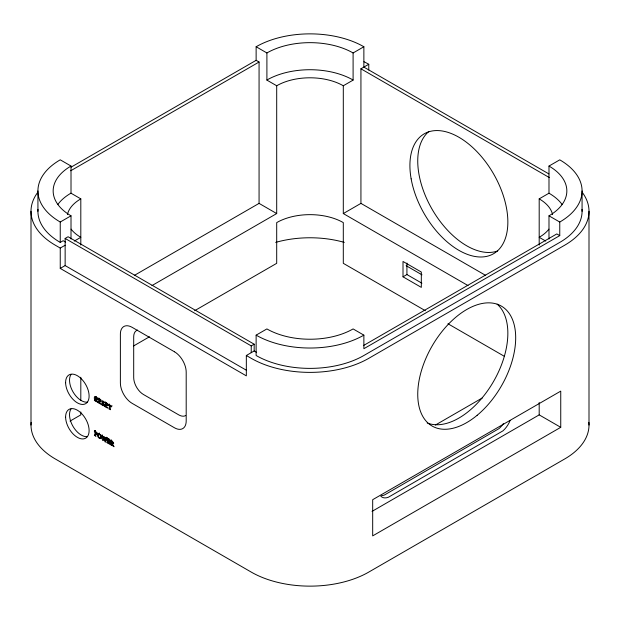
<?xml version="1.0" encoding="UTF-8"?>
<svg xmlns="http://www.w3.org/2000/svg" width="620" height="620" viewBox="0 0 620 620"><rect width="100%" height="100%" fill="white"/><g stroke="black" fill="none" stroke-linecap="round" stroke-linejoin="round"><path stroke-width="0.93" d="M109.422 404.256L108.221 405.154L108.26 404.163L111.313 405.93L111.36 406.968L110.042 405.464L110.438 409.626M98.247 402.589C101.285 401.241 94.829 395.056 100.998 399.97L101.044 400.939L99.184 399.156L99.184 400.869C101.401 401.186 101.215 403.256 99.184 401.101C97.635 404.031 102.207 403.054 100.998 404.294L97.053 402.016L95.395 399.032L95.782 401.163M105.826 405.829L106.229 402.613M97.526 433.008L95.844 434.093L95.395 431.969L96.449 433L96.115 434.178M105.136 437.798L104.16 438.363C105.966 450.027 107.702 429.614 105.214 440.634L106.191 440.068M108.322 405.209L109.67 404.163M99.208 434.372L99.564 433.489M110.484 444.563L111.801 444.013L111.84 440.448M113.6 442.378L112.538 442.517M104.028 437.89L105.013 437.325L104.392 439.03L103.408 439.596L104.028 437.89C102.509 434.139 106.09 438.526 105.214 440.634M104.16 438.363C101.85 447.322 100.804 425.754 103.408 439.596M98.572 402.636L99.603 402.008M104.842 406.394C107.926 405.41 101.385 398.559 107.593 403.775L107.64 404.752L105.78 402.961L105.78 404.674C107.996 404.992 107.81 407.061 105.78 404.907C104.23 407.844 108.802 406.86 107.593 408.1L104.71 406.433M107.043 442.579C110.081 441.262 103.617 435.023 109.794 439.96L109.833 440.929L107.973 439.146L107.973 440.859L109.221 441.463L110.205 440.897M109.221 441.463C109.019 442.765 110.507 442.68 107.973 441.091C106.423 444.021 110.996 443.044 109.794 444.284L106.911 442.618M101.393 437.433C100.215 440.44 96.898 436.604 97.611 434.581A2.596 1.496 60 0 1 98.185 433.729L99.448 433.892L100.704 435.256A2.596 1.496 60 0 1 101.231 436.697L101.06 437.72L100.138 437.425M103.602 405.433C104.493 403.853 100.494 402.225 102.277 400.799C104.633 401.218 104.501 404.318 102.904 401.225C100.781 401.698 105.307 404.07 104.106 405.643C102.052 406.767 101.13 401.861 102.292 404.558A1.62 0.938 60 0 0 103.362 405.457L104.579 404.868M71.122 167.129L256.13 60.318L259.067 62.015L259.067 203.383L134.339 275.404M70.711 170.763L259.067 62.015M60.241 222.022L71.013 215.806A60.946 35.185 0 0 1 71.013 166.044L60.241 159.821A76.183 43.981 0 0 0 60.241 222.022L60.241 242.404L63.178 240.707L65.627 242.118M256.13 60.318L256.13 46.748L266.902 52.964A60.946 35.185 0 0 1 353.098 52.964L363.87 46.748L363.87 67.107L548.878 173.918M246.202 370.125L65.139 265.585L65.139 238.444L68.076 236.747L254.169 344.193L254.169 350.974L246.334 355.5L246.334 375.86L60.241 268.413L60.241 248.062L55.343 245.233A83.111 47.98 0 0 1 37.324 192.936M485.661 275.404L360.933 203.383L360.933 68.797L368.768 64.278L368.768 70.021M60.241 248.062L65.139 245.233M74.276 241.087L80.809 237.313A47.097 27.187 0 0 1 71.083 229.144M266.902 52.964L266.902 80.112L276.698 85.761A47.097 27.187 0 0 1 343.302 85.761L353.098 80.112L353.098 52.964M60.241 268.413L65.139 265.585M151.962 285.58L276.698 213.567L276.698 85.761M343.302 85.761L343.302 213.567L360.933 203.383M133.548 345.976L149.451 336.792M194.657 310.697L276.698 263.329L276.698 222.611A47.097 27.187 0 0 1 343.302 222.611L343.302 263.329L425.343 310.697M95.395 397.04C98.386 398.001 94.535 401.086 95.395 397.04L96.371 396.474M94.473 400.404L95.651 399.908M99.099 402.062L98.115 402.628L96.325 399.489L97.72 399.001M98.58 398.823L99.557 398.257M98.053 402.589L99.099 401.946M70.037 421.096L80.809 414.881L80.809 411.982M101.843 404.875L102.819 404.31M105.167 406.441L106.198 405.813M108.221 405.154L109.198 404.589M111.174 406.472L112.15 405.906M582.002 209.382A76.183 43.981 0 0 1 559.759 242.404L363.87 355.5A76.183 43.981 0 0 1 256.13 355.5L256.13 335.141L266.902 328.925A60.946 35.185 0 0 0 353.098 328.925L363.87 335.141L363.87 348.711L559.759 235.615L559.759 222.045A76.183 43.981 0 0 0 559.759 159.844L548.987 166.059A60.946 35.185 0 0 1 548.987 215.822L548.987 239.026M94.473 435.318C96.464 434.76 93.233 430.761 95.309 430.466M94.333 431.156L95.309 430.59M95.309 434.791L94.333 435.356L95.93 436.162M94.674 435.387L95.651 434.829M65.139 238.444L251.232 345.89L254.169 344.193M106.005 438.03L106.981 437.464M106.043 438.185L107.02 437.619M107.973 439.146L108.95 438.58M107.973 441.091L108.95 440.525M111.794 445.323L111.406 443.192L113.065 446.168L114.065 446.749L112.336 443.649L112.91 443.695A1.263 0.728 60 0 0 113.204 443.416C114.235 441.223 108.523 440.673 111.321 439.828M107.368 442.626L108.392 441.998M109.306 442.099L110.283 441.533M111.794 443.416L112.546 442.726M112.336 443.649L113.724 443.153M403.008 276.815L421.321 287.385L421.321 272.048L403.008 261.469L403.008 276.815L406.921 274.551L421.91 283.201M539.191 245.063L539.191 198.865L548.987 193.208L548.987 166.059M363.444 345.565L556.822 233.918L559.759 235.615M435.387 425.049L482.267 397.978M372.031 511.384L539.191 414.881L560.744 427.32L560.744 391.127L372.682 499.697L372.682 535.889L560.744 427.32M94.674 400.474C93.194 394.878 96.216 395.49 97.193 399.257A1.263 0.728 60 0 1 96.898 399.543L96.325 399.489M110.686 444.633L110.856 441.014L110.337 440.394M99.44 433.07L99.161 433.163A2.596 1.496 60 0 0 98.596 434.015L98.588 434.984M101.401 438.038L100.378 437.813M97.689 434.046L96.712 433.643M109.112 408.859L109.515 405.154L108.694 404.728M96.526 398.358L97.456 398.482L97.549 397.637M96.767 398.699L96.371 398.466M360.933 68.797L549.289 177.545M548.987 215.822L559.759 222.045M545.724 241.087L539.191 237.313A47.097 27.187 0 0 0 548.917 229.144M343.302 213.567L468.038 285.58M406.115 265.67L421.995 274.838M259.067 203.383L276.698 213.567M447.942 323.741L504.029 356.128M71.013 166.044L71.013 193.208L80.809 198.865L80.809 245.032M254.169 350.974L256.618 352.392M246.334 355.5L251.232 358.329A83.111 47.98 0 0 0 368.768 358.329L564.657 245.233A83.111 47.98 0 0 0 582.676 192.936M94.333 431.032C96.674 430.652 98.472 436.255 95.395 433.946L95.79 436.077M98.689 435.48L98.851 435.961M589 211.304L589 425.057M582.072 190.945L582.072 211.304M539.191 402.496L539.191 414.881M406.921 263.043L406.921 274.551M251.232 345.89L251.232 352.672M111.941 445.408L110.337 444.602M110.569 409.696L108.981 408.898M95.93 401.249L94.333 400.443M80.809 377.239L80.809 400.404M71.013 215.806L71.013 239.018M37.928 190.921L37.928 211.304M31 211.304L31 425.057M363.87 335.141A76.183 43.981 0 0 1 256.13 335.141M539.191 198.865A47.097 27.187 0 0 1 552.583 214.536M548.987 193.208A60.946 35.185 0 0 1 562.201 204.623M266.902 80.034A60.946 35.185 0 0 1 353.098 80.034M137.532 330.08A13.849 7.998 60 0 0 133.695 336.838L133.695 377.557A13.849 7.998 60 0 0 143.491 394.522L178.754 414.881A13.849 7.998 60 0 0 185.682 415.563M256.13 46.748A76.183 43.981 0 0 1 363.87 46.748M57.8 204.546A60.946 35.185 0 0 1 71.013 193.13M503.37 423.6A16.624 9.595 -60 0 1 498.984 428.629L384.501 494.962A16.624 9.595 -60 0 1 381.563 495.636M60.241 242.404A76.183 43.981 0 0 1 37.998 209.382M67.417 214.536A47.097 27.187 0 0 1 80.809 198.865M275.691 242.389A77.57 44.787 0 0 1 344.309 242.389M31.132 422.367A83.111 47.98 0 0 0 55.343 458.986L251.232 572.082A83.111 47.98 0 0 0 368.768 572.082L564.657 458.986A83.111 47.98 0 0 0 588.868 422.367M510.113 420.515A16.624 9.595 -60 0 1 502.905 430.885L388.422 497.225A16.624 9.595 -60 0 1 380.773 496.171M363.971 61.721A83.111 47.98 0 0 1 368.768 64.278M497.697 250.929A69.254 39.99 60 0 1 431.939 208.987A69.254 39.99 60 0 1 429.055 131.355M497.116 304.133A69.254 39.99 -60 0 1 493.001 382.401A69.254 39.99 -60 0 1 427.188 422.949M87.343 402.14A16.624 9.595 60 0 1 73.129 392.08A16.624 9.595 60 0 1 70.99 374.511M87.343 436.635A16.624 9.595 60 0 1 73.129 426.583A16.624 9.595 60 0 1 70.99 409.006M100.611 436.883C99.89 441.494 96.108 432.853 99.642 434.264A1.38 0.798 60 0 1 100.231 435.007L100.611 436.883M112.639 442.757C112.259 444.284 110.267 442.176 111.406 441.2L112.639 442.757M174.445 351.765L132.13 327.337A16.624 9.595 60 0 0 120.381 334.126L120.381 382.982A16.624 9.595 60 0 0 132.13 403.341L174.445 427.769A16.624 9.595 60 0 0 186.194 420.988L186.194 372.124A16.624 9.595 60 0 0 174.445 351.765M411.145 178.855A69.254 39.99 60 0 0 492.226 254.44A69.254 39.99 60 0 0 473.262 148.025A69.254 39.99 60 0 0 411.145 178.855M477.175 415.268A69.254 39.99 -60 0 0 502.913 307.078A69.254 39.99 -60 0 0 420.05 375.844A69.254 39.99 -60 0 0 477.175 415.268M65.611 417.245A16.624 9.595 60 0 0 83.429 438.898A16.624 9.595 60 0 0 83.041 415.175A16.624 9.595 60 0 0 65.611 417.245M65.611 382.749A16.624 9.595 60 0 0 83.429 404.403A16.624 9.595 60 0 0 83.041 380.68A16.624 9.595 60 0 0 65.611 382.749"/></g></svg>
